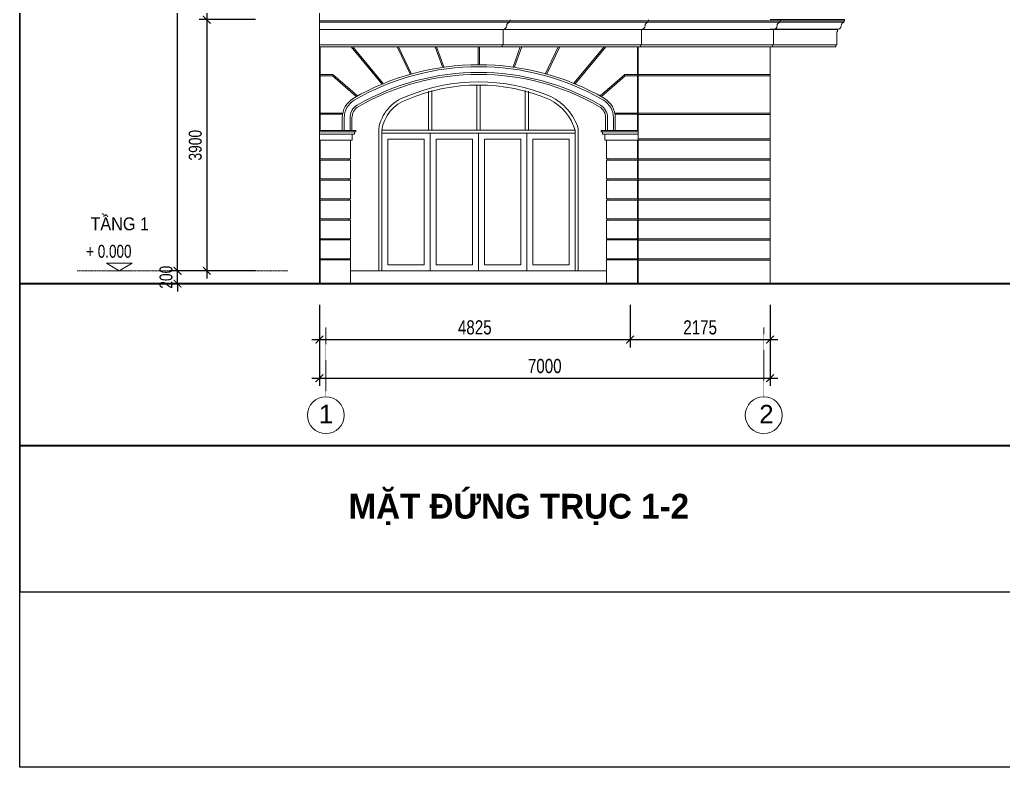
# Model space of a CAD drawing. Header units: millimetres. Extents: x -127141 to 682685, y -1234500 to 49778.
# Drawn here: x 435697 to 450975, y -287500 to -275889 of the extents above; entities that cross this region are included whole.
import ezdxf
from ezdxf.enums import TextEntityAlignment as Align

# ---------------------------------------------------------------- set-up
doc = ezdxf.new("R2010")
doc.units = ezdxf.units.MM
doc.header["$MEASUREMENT"] = 0
doc.linetypes.add('CENTER', pattern=[3, 1.5, -0.5, 0.5, -0.5])
for name, color, linetype, lineweight in [('-CENTER', 143, 'CENTER', 13), ('-DIM', 9, 'Continuous', 13), ('-DOOR', 137, 'Continuous', 9), ('-HATCH', 8, 'Continuous', 5), ('-KH', 143, 'Continuous', 13), ('-LINE1', 7, 'Continuous', 18), ('-TEXT', 7, 'Continuous', 15), ('-WALL', 4, 'Continuous', 35), ('A-TUONG', 7, 'Continuous', 35)]:
    doc.layers.add(name, color=color, linetype=linetype, lineweight=lineweight)
doc.layers.add('12. NET DIM', color=252, linetype='Continuous')
doc.layers.add('LUOI GIONG', color=160, linetype='Continuous', plot=False)
doc.styles.add('1', font='arial.ttf')
doc.styles.add('AVANH', font='', dxfattribs={"width": 0.8})
doc.styles.add('SVN_AVO', font='')
doc.styles.add('X-5M-DH-TUM1$0$AVANTH', font='arial.ttf', dxfattribs={"width": 0.9})
doc.styles.get('AVANH').set_extended_font_data('.VnAvantH')
doc.styles.get('SVN_AVO').set_extended_font_data('SVN-Avo', bold=True)
doc.dimstyles.new('C_100A3', dxfattribs={"dimscale": 100, "dimtxt": 2.2, "dimasz": 1.2, "dimexe": 1.2, "dimexo": 0, "dimgap": 0.75, "dimtad": 1, "dimdec": 0, "dimzin": 0, "dimdsep": 46, "dimtxsty": 'AVANH', "dimblk": 'ARCHTICK', "dimcen": 0, "dimdle": 1.2, "dimclrd": 256, "dimclre": 256, "dimclrt": 7, "dimadec": 0, "dimazin": 0, "dimtfac": 0.0001, "dimtdec": 0, "dimtix": 1, "dimtmove": 2, "dimatfit": 3, "dimfxl": 1.8, "dimtolj": 1, "dimtzin": 0, "dimarcsym": 0})

# ---------------------------------------------------------------- blocks, each defined once
blk = doc.blocks.new('_ArchTick')
at = {"color": 0, "linetype": 'ByBlock', "const_width": 0.15}
blk.add_lwpolyline([(-0.5, -0.5), (0.5, 0.5)], dxfattribs=at)
blk = doc.blocks.new('*D1817')
at = {"layer": '-DIM', "lineweight": -2, "transparency": 16777216}
for p, q in [((439359, -275889), (438484, -275889)), ((438604, -275769), (438604, -279909)), ((439359, -279789), (438484, -279789))]:
    blk.add_line(p, q, dxfattribs=at)
at = {"layer": 'Defpoints', "color": 0, "transparency": 16777216}
for p in [(439359, -275889), (438604, -279789), (439359, -279789)]:
    blk.add_point(p, dxfattribs=at)
at = {"layer": '-DIM', "lineweight": -2, "transparency": 16777216, "xscale": 119.9999999999999, "yscale": 119.9999999999999, "zscale": 119.9999999999999}
for p, rotation in [((438604, -275889), 90), ((438604, -279789), 270)]:
    blk.add_blockref('_ArchTick', p, dxfattribs=dict(at, rotation=rotation))
at = {"layer": '-DIM', "color": 7, "transparency": 16777216, "insert": (438426, -277839), "char_height": 200, "attachment_point": 5, "rotation": 90, "style": 'AVANH'}
blk.add_mtext('\\A1;3900', dxfattribs=at)
blk = doc.blocks.new('*D1819')
at = {"layer": '-DIM', "lineweight": -2, "transparency": 16777216}
for p, q in [((438149, -279789), (438149, -279669)), ((439359, -279789), (438029, -279789)), ((438149, -279989), (438149, -279789)), ((439359, -279989), (438029, -279989)), ((438149, -279989), (438149, -280109))]:
    blk.add_line(p, q, dxfattribs=at)
at = {"layer": 'Defpoints', "color": 0, "transparency": 16777216}
for p in [(438149, -279789), (439359, -279789), (439359, -279989)]:
    blk.add_point(p, dxfattribs=at)
at = {"layer": '-DIM', "lineweight": -2, "transparency": 16777216, "xscale": 119.9999999999999, "yscale": 119.9999999999999, "zscale": 119.9999999999999}
for p, rotation in [((438149, -279789), 270), ((438149, -279989), 90)]:
    blk.add_blockref('_ArchTick', p, dxfattribs=dict(at, rotation=rotation))
at = {"layer": '-DIM', "color": 7, "transparency": 16777216, "insert": (437971, -279889), "char_height": 200, "attachment_point": 5, "rotation": 90, "style": 'AVANH'}
blk.add_mtext('\\A1;200', dxfattribs=at)
blk = doc.blocks.new('*D1820')
at = {"layer": '-DIM', "lineweight": -2, "transparency": 16777216}
for p, q in [((438149, -279909), (438149, -265369)), ((439359, -265489), (438029, -265489)), ((439359, -279789), (438029, -279789))]:
    blk.add_line(p, q, dxfattribs=at)
at = {"layer": 'Defpoints', "color": 0, "transparency": 16777216}
for p in [(438149, -265489), (439359, -265489), (439359, -279789)]:
    blk.add_point(p, dxfattribs=at)
at = {"layer": '-DIM', "lineweight": -2, "transparency": 16777216, "xscale": 119.9999999999999, "yscale": 119.9999999999999, "zscale": 119.9999999999999}
for p, rotation in [((438149, -265489), 90), ((438149, -279789), 270)]:
    blk.add_blockref('_ArchTick', p, dxfattribs=dict(at, rotation=rotation))
at = {"layer": '-DIM', "color": 7, "transparency": 16777216, "insert": (437971, -272639), "char_height": 200, "attachment_point": 5, "rotation": 90, "style": 'AVANH'}
blk.add_mtext('\\A1;14300', dxfattribs=at)
blk = doc.blocks.new('cot')
at = {"layer": '-KH'}
blk.add_line((116899, -109064), (117274, -109064), dxfattribs=at)
blk.add_lwpolyline([(117286, -108944), (116888, -108944), (117087, -109064)], close=True, dxfattribs=at)
blk.add_solid([(117087, -109064), (117087, -108944), (117286, -108944), (117087, -109064)], dxfattribs=at)
blk = doc.blocks.new('A$Cf9c836d7')
at = {"layer": '-DOOR'}
for p, q in [((0, 2208), (0, 0)), ((50, 2185), (50, 0)), ((3050, 0), (3050, 2185)), ((3100, 0), (3100, 2204)), ((0, 0), (3100, 0)), ((50, 0), (3050, 0))]:
    blk.add_line(p, q, dxfattribs=at)
for points in [[(775, 2185), (775, 2790)], [(825, 2185), (825, 2800)], [(1525, 2185), (1525, 2884)], [(1575, 2185), (1575, 2884)], [(2275, 2185), (2275, 2800)], [(2325, 2185), (2325, 2790)], [(3050, 2185), (50, 2185)], [(3050, 2135), (50, 2135)], [(800, 2135), (800, 0)], [(1550, 2135), (1550, 0)], [(2300, 2135), (2300, 0)]]:
    blk.add_lwpolyline(points, dxfattribs=at)
for points in [[(800, 2135), (50, 2135), (50, 0), (800, 0)], [(708, 2043), (142, 2043), (142, 92), (708, 92)], [(1550, 2135), (800, 2135), (800, 0), (1550, 0)], [(1458, 2043), (892, 2043), (892, 92), (1458, 92)], [(1642, 2043), (2208, 2043), (2208, 92), (1642, 92)], [(2392, 2043), (2958, 2043), (2958, 92), (2392, 92)]]:
    blk.add_lwpolyline(points, close=True, dxfattribs=at)
for centre, radius, start, end in [((1550, 61), 2874, 67.046, 113.0163), ((1550, 61), 2824, 66.9773, 113.0227), ((804, 1951), 844, 116.6048, 162.2648), ((787, 1973), 766, 116.4207, 163.9972), ((2476, 2108), 579, 7.5481, 72.0341), ((2471, 2102), 637, 9.2422, 71.7872)]:
    blk.add_arc(centre, radius, start, end, dxfattribs=at)
blk = doc.blocks.new('*D1793')
at = {"layer": '12. NET DIM', "lineweight": -2, "transparency": 16777216}
for p, q in [((440353, -280320), (440353, -280978)), ((445178, -280320), (445178, -280978)), ((440233, -280858), (445298, -280858))]:
    blk.add_line(p, q, dxfattribs=at)
at = {"layer": 'Defpoints', "color": 0, "transparency": 16777216}
for p in [(440353, -280320), (445178, -280320), (445178, -280858)]:
    blk.add_point(p, dxfattribs=at)
at = {"layer": '12. NET DIM', "lineweight": -2, "transparency": 16777216, "xscale": 119.9999999999999, "yscale": 119.9999999999999, "zscale": 119.9999999999999, "rotation": 180}
blk.add_blockref('_ArchTick', (440353, -280858), dxfattribs=at)
at = {"layer": '12. NET DIM', "lineweight": -2, "transparency": 16777216, "xscale": 119.9999999999999, "yscale": 119.9999999999999, "zscale": 119.9999999999999}
blk.add_blockref('_ArchTick', (445178, -280858), dxfattribs=at)
at = {"layer": '12. NET DIM', "color": 7, "transparency": 16777216, "insert": (442766, -280669), "char_height": 220, "attachment_point": 5, "style": 'AVANH'}
blk.add_mtext('\\A1;4825', dxfattribs=at)
blk = doc.blocks.new('*D1794')
at = {"layer": '12. NET DIM', "lineweight": -2, "transparency": 16777216}
for p, q in [((445178, -280320), (445178, -280978)), ((447353, -280320), (447353, -280978)), ((445058, -280858), (447473, -280858))]:
    blk.add_line(p, q, dxfattribs=at)
at = {"layer": 'Defpoints', "color": 0, "transparency": 16777216}
for p in [(445178, -280320), (447353, -280320), (447353, -280858)]:
    blk.add_point(p, dxfattribs=at)
at = {"layer": '12. NET DIM', "lineweight": -2, "transparency": 16777216, "xscale": 119.9999999999999, "yscale": 119.9999999999999, "zscale": 119.9999999999999, "rotation": 180}
blk.add_blockref('_ArchTick', (445178, -280858), dxfattribs=at)
at = {"layer": '12. NET DIM', "lineweight": -2, "transparency": 16777216, "xscale": 119.9999999999999, "yscale": 119.9999999999999, "zscale": 119.9999999999999}
blk.add_blockref('_ArchTick', (447353, -280858), dxfattribs=at)
at = {"layer": '12. NET DIM', "color": 7, "transparency": 16777216, "insert": (446266, -280669), "char_height": 220, "attachment_point": 5, "style": 'AVANH'}
blk.add_mtext('\\A1;2175', dxfattribs=at)
blk = doc.blocks.new('*D1788')
at = {"layer": '12. NET DIM', "lineweight": -2, "transparency": 16777216}
for p, q in [((440353, -280320), (440353, -281578)), ((447353, -280320), (447353, -281578)), ((440233, -281458), (447473, -281458))]:
    blk.add_line(p, q, dxfattribs=at)
at = {"layer": 'Defpoints', "color": 0, "transparency": 16777216}
for p in [(440353, -280320), (447353, -280320), (447353, -281458)]:
    blk.add_point(p, dxfattribs=at)
at = {"layer": '12. NET DIM', "lineweight": -2, "transparency": 16777216, "xscale": 119.9999999999999, "yscale": 119.9999999999999, "zscale": 119.9999999999999, "rotation": 180}
blk.add_blockref('_ArchTick', (440353, -281458), dxfattribs=at)
at = {"layer": '12. NET DIM', "lineweight": -2, "transparency": 16777216, "xscale": 119.9999999999999, "yscale": 119.9999999999999, "zscale": 119.9999999999999}
blk.add_blockref('_ArchTick', (447353, -281458), dxfattribs=at)
at = {"layer": '12. NET DIM', "color": 7, "transparency": 16777216, "insert": (443853, -281269), "char_height": 220, "attachment_point": 5, "style": 'AVANH'}
blk.add_mtext('\\A1;7000', dxfattribs=at)
blk = doc.blocks.new('kt1a')
at = {"layer": 'Defpoints', "color": 2}
blk.add_lwpolyline([(0, -22275), (31500, -22275), (31500, 0), (0, 0)], close=True, dxfattribs=at)

msp = doc.modelspace()

# ---------------------------------------------------------------- linework, layer by layer
at = {"layer": '-CENTER', "ltscale": 0.2}
for p, q in [((439861.7, -279789.1), (436590.5, -279789.1)), ((439861.7, -279989.1), (436590.5, -279989.1))]:
    msp.add_line(p, q, dxfattribs=at)
at = {"layer": '-CENTER', "ltscale": 0.1}
for p, q in [((440453.5, -280667.4), (440453.5, -281745.5)), ((447253.5, -280667.8), (447253.5, -281745.9))]:
    msp.add_line(p, q, dxfattribs=at)
at = {"layer": '-HATCH'}
for p, q in [((440353.5, -275909.2), (448500.9, -275909.2)), ((448500.9, -275909.1), (447353.5, -275909.1)), ((440353.5, -275929.2), (448499.5, -275929.2)), ((440353.5, -276039.2), (448400.9, -276039.2)), ((448500.1, -275929.1), (447353.5, -275929.1)), ((448400.9, -276039.1), (447353.5, -276039.1)), ((440353.5, -276279.3), (448380, -276279.3)), ((440353.5, -276279.3), (445675.7, -276279.3)), ((441321.6, -276885.2), (440845.9, -276309.1)), ((441340.5, -276877.2), (440870.9, -276309.1)), ((441561.6, -276309.1), (441761.2, -276729.3)), ((441583.4, -276309.1), (441780.6, -276723.8)), ((442152.6, -276309.1), (442265.6, -276623.3)), ((442173.5, -276309.1), (442285.6, -276620.6)), ((442818.5, -276589.1), (442818.5, -276309.1)), ((442838.5, -276589.1), (442838.5, -276309.1)), ((443473.4, -276309.1), (443361.3, -276620.6)), ((443494.3, -276309.1), (443381.4, -276623.3)), ((444063.6, -276309.1), (443866.4, -276723.8)), ((444085.3, -276309.1), (443885.7, -276729.3)), ((444306.4, -276877.2), (444776, -276309.1)), ((444325.3, -276885.2), (444801.1, -276309.1)), ((440562.1, -276739.1), (440363.7, -276739.1)), ((440554.6, -276759.1), (440363.7, -276759.1)), ((440554.6, -276759.1), (440924.7, -277084.4)), ((440562.1, -276739.1), (440943, -277073.8)), ((445094.8, -276739.1), (444714, -277073.8)), ((445102.4, -276759.1), (444732.3, -277084.4)), ((445094.8, -276739.1), (445293.2, -276739.1)), ((445102.4, -276759.1), (445293.2, -276759.1)), ((445303.5, -276739.9), (447353.5, -276739.9)), ((445303.5, -276759.9), (447353.5, -276759.9)), ((440363.7, -277339.1), (440714.6, -277339.1)), ((440363.7, -277359.1), (440711.8, -277359.1)), ((440738.4, -277411.8), (440738.4, -277609.1)), ((440828.4, -277411.8), (440828.4, -277609.1)), ((444828.5, -277411.8), (444828.5, -277609.1)), ((444918.5, -277411.8), (444918.5, -277609.1)), ((445283.2, -277339.1), (444940.9, -277339.1)), ((445293.2, -277339.1), (444942.3, -277339.1)), ((445283.2, -277359.1), (444944.5, -277359.1)), ((445293.2, -277359.1), (444945.2, -277359.1)), ((447353.5, -277339.9), (445303.5, -277339.9)), ((447353.5, -277359.9), (445303.5, -277359.9)), ((440813.5, -278049.4), (440813.5, -278069.4)), ((444833.5, -278049.4), (444833.5, -278069.4)), ((440813.5, -278359.7), (440813.5, -278379.7)), ((444833.5, -278359.7), (444833.5, -278379.7)), ((440813.5, -278670.1), (440813.5, -278690.1)), ((444833.5, -278670.1), (444833.5, -278690.1)), ((440813.5, -278980.4), (440813.5, -279000.4)), ((444833.5, -278980.4), (444833.5, -279000.4)), ((440813.5, -279290.7), (440813.5, -279310.7)), ((444833.5, -279290.7), (444833.5, -279310.7)), ((440813.5, -279601.1), (440813.5, -279621.1)), ((444833.5, -279601.1), (444833.5, -279621.1)), ((445303.5, -279601.7), (447353.5, -279601.6)), ((445303.5, -279621.7), (447353.5, -279621.6))]:
    msp.add_line(p, q, dxfattribs=at)
for points in [[(440363.5, -277609.1), (440363.5, -276309.2)], [(447353.5, -277739.9), (445303.5, -277739.9)], [(447353.5, -277759.9), (445303.5, -277759.9)], [(445303.5, -278050.2), (447353.5, -278050.2)], [(447353.5, -278070.2), (445303.5, -278070.2)], [(445303.5, -278360.5), (447353.5, -278360.5)], [(447353.5, -278380.5), (445303.5, -278380.5)], [(445303.5, -278670.9), (447353.5, -278670.9)], [(447353.5, -278690.9), (445303.5, -278690.9)], [(445303.5, -278981.2), (447353.5, -278981.2)], [(447353.5, -279001.2), (445303.5, -279001.2)], [(445303.5, -279291.5), (447353.5, -279291.5)], [(447353.5, -279311.5), (445303.5, -279311.5)]]:
    msp.add_lwpolyline(points, dxfattribs=at)
for points in [[(440363.5, -278049.4), (440833.5, -278049.4), (440833.5, -277759.1), (440363.5, -277759.1)], [(444813.5, -278049.4), (445293.5, -278049.4), (445293.5, -277759.1), (444813.5, -277759.1)], [(440363.5, -278359.7), (440833.5, -278359.7), (440833.5, -278069.4), (440363.5, -278069.4)], [(444813.5, -278359.7), (445293.5, -278359.7), (445293.5, -278069.4), (444813.5, -278069.4)], [(440363.5, -278670.1), (440833.5, -278670.1), (440833.5, -278379.7), (440363.5, -278379.7)], [(444813.5, -278670.1), (445293.5, -278670.1), (445293.5, -278379.7), (444813.5, -278379.7)], [(440363.5, -278980.4), (440833.5, -278980.4), (440833.5, -278690.1), (440363.5, -278690.1)], [(444813.5, -278980.4), (445293.5, -278980.4), (445293.5, -278690.1), (444813.5, -278690.1)], [(440363.5, -279290.7), (440833.5, -279290.7), (440833.5, -279000.4), (440363.5, -279000.4)], [(444813.5, -279290.7), (445293.5, -279290.7), (445293.5, -279000.4), (444813.5, -279000.4)], [(440363.5, -279601.1), (440833.5, -279601.1), (440833.5, -279310.7), (440363.5, -279310.7)], [(444813.5, -279601.1), (445293.5, -279601.1), (445293.5, -279310.7), (444813.5, -279310.7)], [(440363.5, -279621.1), (440833.5, -279621.1), (440833.5, -279989.1), (440363.5, -279989.1)], [(444813.5, -279621.1), (445293.5, -279621.1), (445293.5, -279989.1), (444813.5, -279989.1)]]:
    msp.add_lwpolyline(points, close=True, dxfattribs=at)
for centre, radius, start, end in [((442828.5, -280488.8), 3869.7, 59.99732, 120.00268), ((442828.5, -280488.8), 3779.7, 59.99732, 120.00268), ((441058.4, -277411.8), 320, 120.94924, 180), ((444598.5, -277411.8), 320, 0, 59.05076), ((441058.4, -277411.8), 230, 120.94924, 180), ((444598.5, -277411.8), 230, 0, 59.05076)]:
    msp.add_arc(centre, radius, start, end, dxfattribs=at)
at = {"layer": '-KH'}
for centre in [(440453.5, -282031.8), (447253.5, -282032.2)]:
    msp.add_circle(centre, 286.3, dxfattribs=at)
at = {"layer": '-LINE1'}
for p, q in [((440353.5, -279989.1), (440353.5, -265339.1)), ((445303.5, -279989.1), (445303.5, -276309.1)), ((447353.5, -279989.1), (447353.5, -276309.1))]:
    msp.add_line(p, q, dxfattribs=at)
at = {"layer": '-LINE1', "lineweight": 20}
for p, q in [((440353.2, -276309.2), (445683.2, -276309.2)), ((445293.7, -277609.1), (445293.7, -276309.1)), ((440708.4, -277411.8), (440708.4, -277609.1)), ((440708.4, -277443.1), (440708.4, -277609.1)), ((440858.4, -277411.8), (440858.4, -277609.1)), ((444798.5, -277411.8), (444798.5, -277609.1)), ((444948.5, -277411.8), (444948.5, -277609.1)), ((444948.5, -277443.1), (444948.5, -277609.1))]:
    msp.add_line(p, q, dxfattribs=at)
for points in [[(447353.5, -275888.9), (448509.9, -275888.9), (448509.9, -275908.9), (448500.9, -275908.9), (448500.9, -275928.9, 0.3522811), (448456, -275983.1, -0.4254581), (448400.9, -276038.9), (448400.9, -276078.8), (448389.7, -276078.8), (448389.7, -276271.4, -0.4123353), (448381.9, -276279, 0.4067079), (448374.7, -276286.4), (448374.7, -276309.1), (440353.5, -276309.1)], [(443315.4, -275889.2), (443315.4, -275909.2), (443306.4, -275909.2), (443306.4, -275929.2, 0.3522811), (443261.4, -275983.4, -0.4254581), (443206.4, -276039.2), (443206.4, -276271.7)], [(445465.4, -275889.2), (445465.4, -275909.2), (445456.4, -275909.2), (445456.4, -275929.2, 0.3522811), (445411.4, -275983.4, -0.4254581), (445356.4, -276039.2), (445356.4, -276271.7)], [(447515.4, -275889.2), (447515.4, -275909.2), (447506.4, -275909.2), (447506.4, -275929.2, 0.3522811), (447461.4, -275983.4, -0.4254581), (447406.4, -276039.2), (447406.4, -276271.7)], [(443206.2, -276271.7, -0.4021606), (443198.7, -276279.3, 0.4173484), (443191.2, -276286.7), (443191.2, -276309.2)], [(443206.4, -276271.7, -0.4021606), (443198.9, -276279.3, 0.4173484), (443191.4, -276286.7), (443191.4, -276309.2)], [(445356.4, -276271.7, -0.4021606), (445348.9, -276279.3, 0.4173484), (445341.4, -276286.7), (445341.4, -276309.2)], [(447406.4, -276271.7, -0.4021606), (447398.9, -276279.3, 0.4173484), (447391.4, -276286.7), (447391.4, -276309.2)]]:
    msp.add_lwpolyline(points, format="xyb", dxfattribs=at)
for points in [[(440918.4, -277629.1), (440353.5, -277629.1), (440353.5, -277609.1), (440918.4, -277609.1)], [(440895.6, -277669.1), (440353.5, -277669.1), (440353.5, -277629.1), (440895.6, -277629.1)], [(440861.4, -277759.1), (440353.5, -277759.1), (440353.5, -277669.1), (440861.4, -277669.1)], [(444728.5, -277629.1), (445303.5, -277629.1), (445303.5, -277609.1), (444728.5, -277609.1)], [(444751.3, -277669.1), (445303.5, -277669.1), (445303.5, -277629.1), (444751.3, -277629.1)], [(444785.5, -277759.1), (445303.5, -277759.1), (445303.5, -277669.1), (444785.5, -277669.1)]]:
    msp.add_lwpolyline(points, close=True, dxfattribs=at)
for points in [[(440861.4, -277669.1), (440861.4, -277759.1), (440833.5, -277759.1), (440833.5, -278049.4), (440813.5, -278049.4), (440813.5, -278069.4), (440833.5, -278069.4), (440833.5, -278359.7), (440813.5, -278359.7), (440813.5, -278379.7), (440833.5, -278379.7), (440833.5, -278670.1), (440813.5, -278670.1), (440813.5, -278690.1), (440833.5, -278690.1), (440833.5, -278980.4), (440813.5, -278980.4), (440813.5, -279000.4), (440833.5, -279000.4), (440833.5, -279290.7), (440813.5, -279290.7), (440813.5, -279310.7), (440833.5, -279310.7), (440833.5, -279601.1), (440813.5, -279601.1), (440813.5, -279621.1), (440833.5, -279621.1), (440833.5, -279989.1)], [(444785.5, -277669.1), (444785.5, -277759.1), (444813.5, -277759.1), (444813.5, -278049.4), (444833.5, -278049.4), (444833.5, -278069.4), (444813.5, -278069.4), (444813.5, -278359.7), (444833.5, -278359.7), (444833.5, -278379.7), (444813.5, -278379.7), (444813.5, -278670.1), (444833.5, -278670.1), (444833.5, -278690.1), (444813.5, -278690.1), (444813.5, -278980.4), (444833.5, -278980.4), (444833.5, -279000.4), (444813.5, -279000.4), (444813.5, -279290.7), (444833.5, -279290.7), (444833.5, -279310.7), (444813.5, -279310.7), (444813.5, -279601.1), (444833.5, -279601.1), (444833.5, -279621.1), (444813.5, -279621.1), (444813.5, -279989.1)], [(444813.5, -279789.1), (440833.5, -279789.1)]]:
    msp.add_lwpolyline(points, dxfattribs=at)
for centre, radius, start, end in [((442828.5, -280488.8), 3899.7, 59.99732, 120.00268), ((442828.5, -280488.8), 3749.7, 59.99732, 120.00268), ((441058.4, -277411.8), 350, 120.94924, 180), ((444598.5, -277411.8), 350, 0, 59.05076), ((441058.4, -277411.8), 200, 120.94924, 180), ((444598.5, -277411.8), 200, 0, 59.05076)]:
    msp.add_arc(centre, radius, start, end, dxfattribs=at)
at = {"layer": '-WALL'}
msp.add_line((467197.5, -279989.1), (435697.5, -279989.1), dxfattribs=at)
at = {"layer": 'A-TUONG'}
msp.add_lwpolyline([(435697.5, -282500), (597851, -282500)], dxfattribs=at)
at = {"layer": 'Defpoints'}
msp.add_lwpolyline([(435697.5, -284775), (467197.5, -284775), (467197.5, -262500), (435697.5, -262500)], close=True, dxfattribs=at)
at = {"layer": 'LUOI GIONG'}
msp.add_lwpolyline([(435697.5, -262500), (485697.5, -262500), (485697.5, -287500), (435697.5, -287500)], close=True, dxfattribs=at)

# ---------------------------------------------------------------- block references
at = {"layer": '-CENTER'}
msp.add_blockref('cot', (320158.3, -170725.4), dxfattribs=at)
at = {"layer": '-HATCH', "xscale": -1}
msp.add_blockref('A$Cf9c836d7', (444373.5, -279789.1), dxfattribs=at)
at = {"layer": '-LINE1'}
msp.add_blockref('kt1a', (435697.5, -262500), dxfattribs=at)

# ---------------------------------------------------------------- texts
at = {"layer": '-TEXT', "color": 2, "style": 'X-5M-DH-TUM1$0$AVANTH', "width": 0.9}
msp.add_text('TẦNG 1', height=200, dxfattribs=at).set_placement((436797.3, -279159.5))
at = {"layer": '-TEXT', "style": '1', "width": 0.75}
msp.add_text('+ 0.000', height=200, dxfattribs=at).set_placement((436729.7, -279586.3))
at = {"layer": '-TEXT', "color": 2, "style": '1'}
for s, p in [('1', (440454.8, -282013.7)), ('2', (447295.8, -282014.1))]:
    msp.add_text(s, height=286.3, dxfattribs=at).set_placement(p, align=Align.MIDDLE_CENTER)
at = {"layer": '-TEXT', "color": 4, "style": 'SVN_AVO'}
msp.add_text('MẶT ĐỨNG TRỤC 1-2', height=385, dxfattribs=at).set_placement((443450.4, -283637.4), align=Align.CENTER)

# ---------------------------------------------------------------- dimensions: what is measured, and where the dimension line sits
at = {"layer": '-DIM'}
for base, p1, p2, picture, middle in [((438149, -265489.1), (439358.6, -279789.1), (439358.6, -265489.1), '*D1820', (437970.5, -272639.1)), ((438604.2, -279789.1), (439358.6, -275889.1), (439358.6, -279789.1), '*D1817', (438425.8, -277839.1)), ((438149, -279789.1), (439358.6, -279989.1), (439358.6, -279789.1), '*D1819', (437970.5, -279889.1))]:
    dim = msp.add_linear_dim(base=base, p1=p1, p2=p2, angle=90, dimstyle='C_100A3', override={"dimtxt": 2}, dxfattribs=at)
    dim.commit()
    dim.dimension.update_dxf_attribs({"geometry": picture, "text_midpoint": middle})
at = {"layer": '12. NET DIM'}
for base, p1, p2, picture, middle in [((445178.4, -280857.9), (440353.5, -280320.3), (445178.4, -280320.3), '*D1793', (442765.9, -280669.1)), ((447353.3, -281457.9), (440353.5, -280320.3), (447353.3, -280320.3), '*D1788', (443853.4, -281269.1)), ((447353.3, -280857.9), (445178.4, -280320.3), (447353.3, -280320.3), '*D1794', (446265.9, -280669.1))]:
    dim = msp.add_linear_dim(base=base, p1=p1, p2=p2, dimstyle='C_100A3', dxfattribs=at)
    dim.commit()
    dim.dimension.update_dxf_attribs({"geometry": picture, "text_midpoint": middle})

doc.saveas('drawing.dxf')
